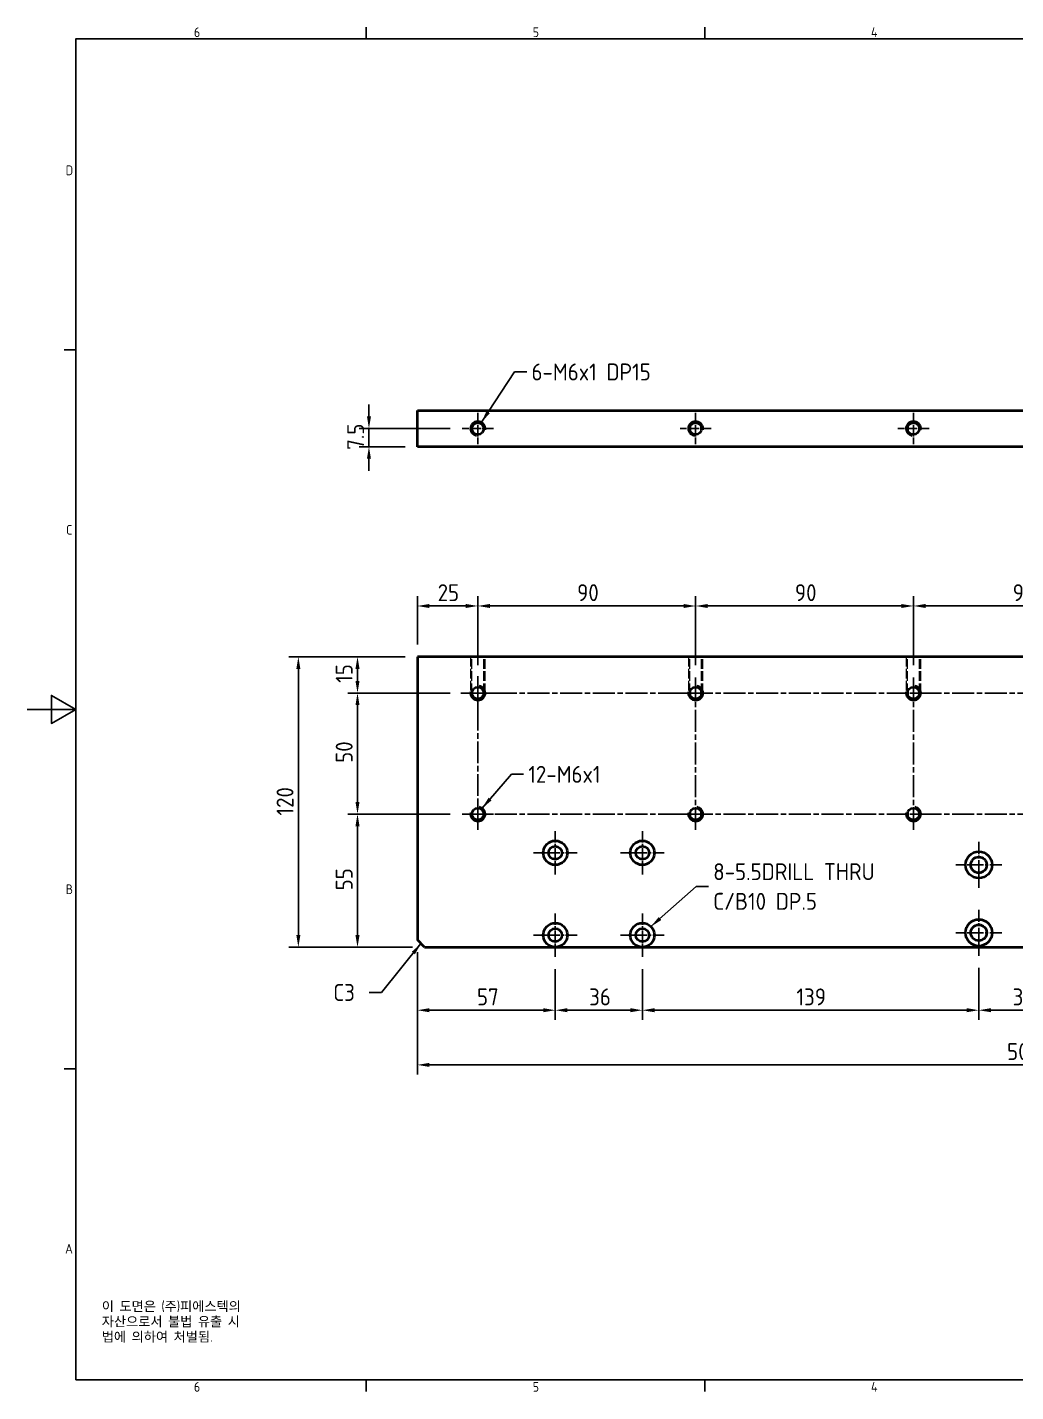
# Model space of a CAD drawing. Header units: millimetres. Extents: x 0 to 840, y 0 to 594.
# Drawn here: x 0 to 408, y 15 to 579 of the extents above; entities that cross this region are included whole.
import ezdxf

# ---------------------------------------------------------------- set-up
doc = ezdxf.new("R2010")
doc.units = ezdxf.units.MM
doc.header["$LTSCALE"] = 2
doc.linetypes.add('CHAIN', pattern=[0.3543, 0.2362, -0.0295, 0.0591, -0.0295])
doc.linetypes.add('DASHED', pattern=[0.2067, 0.1654, -0.0413])
doc.layers.get('0').update_dxf_attribs({"color": 3, "lineweight": 25})
for name, color, linetype, lineweight in [('가려진 것(ISO)', 2, 'DASHED', 18), ('가시적인 것(ISO)', 3, 'Continuous', 40), ('가시적인 좁은 것(ISO)', 3, 'Continuous', 35), ('경계(ISO)', 7, 'Continuous', 25), ('기호(ISO)', 5, 'Continuous', 25), ('중심 표식(ISO)', 1, 'Continuous', 25), ('중심선(ISO)', 1, 'Continuous', 25), ('치수(ISO)', 2, 'Continuous', 25)]:
    doc.layers.add(name, color=color, linetype=linetype, lineweight=lineweight)
doc.styles.add('문자 텍스트_PSTEK_POSCO', font='isocp.shx')
doc.styles.add('치수 텍스트_PSTEK_POSCO', font='isocp.shx')
doc.dimstyles.new('치수_PSTEK_POSCO', dxfattribs={"dimscale": 2, "dimtxt": 3.5, "dimasz": 2.5, "dimexe": 2, "dimexo": 2.5, "dimgap": 1, "dimtad": 1, "dimrnd": 1e-08, "dimdsep": 46, "dimtxsty": '치수 텍스트_PSTEK_POSCO', "dimcen": 0.09, "dimdle": 10, "dimclrd": 7, "dimclre": 7, "dimclrt": 2, "dimadec": 1, "dimazin": 2, "dimtfac": 1, "dimtmove": 0, "dimatfit": 3, "dimfxl": 0, "dimtolj": 1, "dimlwd": -1, "dimlwe": -1, "dimarcsym": 0})
doc.dimstyles.new('치수_PSTEK_POSCO$7', dxfattribs={"dimscale": 2, "dimtxt": 3.5, "dimasz": 2.5, "dimexe": 2, "dimexo": 2.5, "dimgap": 1, "dimtad": 1, "dimrnd": 1e-08, "dimdsep": 46, "dimtxsty": '치수 텍스트_PSTEK_POSCO', "dimcen": 0.09, "dimdle": 10, "dimclrd": 7, "dimclre": 7, "dimclrt": 2, "dimadec": 1, "dimazin": 2, "dimtfac": 1, "dimtmove": 0, "dimatfit": 3, "dimfxl": 0, "dimtolj": 1, "dimlwd": -1, "dimlwe": -1, "dimarcsym": 0})

# ---------------------------------------------------------------- blocks, each defined once
blk = doc.blocks.new('경계 Default Border')
at = {"layer": '경계(ISO)'}
for p, q in [((70, 287), (70, 289.4)), ((140, 287), (140, 289.4)), ((10, 222.75), (7.6, 222.75)), ((10, 74.25), (7.6, 74.25)), ((70, 10), (70, 7.6)), ((140, 10), (140, 7.6))]:
    blk.add_line(p, q, dxfattribs=at)
at = {"layer": '경계(ISO)', "flags": 128}
for points in [[(10, 10), (10, 287), (410, 287), (410, 10), (10, 10)], [(0, 148.5), (10, 148.5), (5, 151.39), (5, 145.61), (10, 148.5)]]:
    blk.add_lwpolyline(points, dxfattribs=at)
at = {"layer": '경계(ISO)', "color": 2, "char_height": 2, "attachment_point": 7, "style": '문자 텍스트_PSTEK_POSCO'}
for s, insert in [('6', (34.43, 287.38)), ('5', (104.43, 287.38)), ('4', (174.32, 287.4)), ('D', (7.92, 258.86)), ('C', (8.03, 184.61)), ('B', (7.92, 110.36)), ('A', (7.81, 36.12)), ('6', (34.43, 7.58)), ('5', (104.43, 7.58)), ('4', (174.32, 7.6))]:
    blk.add_mtext(s, dxfattribs=dict(at, insert=insert))
blk = doc.blocks.new('*D22')
at = {"layer": 'Defpoints', "color": 0, "transparency": 16777216}
for p in [(141.19, 413.05), (179.73, 413.05), (161.19, 405.55)]:
    blk.add_point(p, dxfattribs=at)
at = {"layer": '치수(ISO)', "color": 7, "transparency": 16777216}
for p, q in [((141.19, 418.05), (141.19, 423.05)), ((174.73, 413.05), (137.19, 413.05)), ((141.19, 405.55), (141.19, 413.05)), ((156.19, 405.55), (137.19, 405.55)), ((141.19, 400.55), (141.19, 395.55))]:
    blk.add_line(p, q, dxfattribs=at)
for points in [[(140.36, 418.05), (142.02, 418.05), (141.19, 413.05)], [(140.36, 400.55), (142.02, 400.55), (141.19, 405.55)]]:
    blk.add_solid(points, dxfattribs=at)
at = {"layer": '치수(ISO)', "color": 2, "transparency": 16777216, "insert": (135.69, 404.25), "char_height": 7, "attachment_point": 4, "rotation": 90, "style": '치수 텍스트_PSTEK_POSCO'}
blk.add_mtext('\\A1;7.5', dxfattribs=at)
blk = doc.blocks.new('*D23')
at = {"layer": 'Defpoints', "color": 0, "transparency": 16777216}
for p in [(186.19, 339.75), (161.19, 318.78), (186.19, 310.24)]:
    blk.add_point(p, dxfattribs=at)
at = {"layer": '치수(ISO)', "color": 7, "transparency": 16777216}
for p, q in [((161.19, 323.78), (161.19, 343.75)), ((166.19, 339.75), (181.19, 339.75)), ((186.19, 315.24), (186.19, 343.75))]:
    blk.add_line(p, q, dxfattribs=at)
for points in [[(166.19, 340.58), (166.19, 338.92), (161.19, 339.75)], [(181.19, 340.58), (181.19, 338.92), (186.19, 339.75)]]:
    blk.add_solid(points, dxfattribs=at)
at = {"layer": '치수(ISO)', "color": 2, "transparency": 16777216, "insert": (169.59, 345.25), "char_height": 7, "attachment_point": 4, "style": '치수 텍스트_PSTEK_POSCO'}
blk.add_mtext('\\A1;25', dxfattribs=at)
blk = doc.blocks.new('*D24')
at = {"layer": 'Defpoints', "color": 0, "transparency": 16777216}
for p in [(276.19, 339.75), (186.19, 310.24), (276.19, 310.24)]:
    blk.add_point(p, dxfattribs=at)
at = {"layer": '치수(ISO)', "color": 7, "transparency": 16777216}
for p, q in [((186.19, 315.24), (186.19, 343.75)), ((191.19, 339.75), (271.19, 339.75)), ((276.19, 315.24), (276.19, 343.75))]:
    blk.add_line(p, q, dxfattribs=at)
for points in [[(191.19, 340.58), (191.19, 338.92), (186.19, 339.75)], [(271.19, 340.58), (271.19, 338.92), (276.19, 339.75)]]:
    blk.add_solid(points, dxfattribs=at)
at = {"layer": '치수(ISO)', "color": 2, "transparency": 16777216, "insert": (227.21, 345.25), "char_height": 7, "attachment_point": 4, "style": '치수 텍스트_PSTEK_POSCO'}
blk.add_mtext('\\A1;90', dxfattribs=at)
blk = doc.blocks.new('*D25')
at = {"layer": 'Defpoints', "color": 0, "transparency": 16777216}
for p in [(366.19, 339.75), (276.19, 310.24), (366.19, 310.24)]:
    blk.add_point(p, dxfattribs=at)
at = {"layer": '치수(ISO)', "color": 7, "transparency": 16777216}
for p, q in [((276.19, 315.24), (276.19, 343.75)), ((281.19, 339.75), (361.19, 339.75)), ((366.19, 315.24), (366.19, 343.75))]:
    blk.add_line(p, q, dxfattribs=at)
for points in [[(281.19, 340.58), (281.19, 338.92), (276.19, 339.75)], [(361.19, 340.58), (361.19, 338.92), (366.19, 339.75)]]:
    blk.add_solid(points, dxfattribs=at)
at = {"layer": '치수(ISO)', "color": 2, "transparency": 16777216, "insert": (317.21, 345.25), "char_height": 7, "attachment_point": 4, "style": '치수 텍스트_PSTEK_POSCO'}
blk.add_mtext('\\A1;90', dxfattribs=at)
blk = doc.blocks.new('*D26')
at = {"layer": 'Defpoints', "color": 0, "transparency": 16777216}
for p in [(456.19, 339.75), (366.19, 310.24), (456.19, 310.24)]:
    blk.add_point(p, dxfattribs=at)
at = {"layer": '치수(ISO)', "color": 7, "transparency": 16777216}
for p, q in [((366.19, 315.24), (366.19, 343.75)), ((371.19, 339.75), (451.19, 339.75)), ((456.19, 315.24), (456.19, 343.75))]:
    blk.add_line(p, q, dxfattribs=at)
for points in [[(371.19, 340.58), (371.19, 338.92), (366.19, 339.75)], [(451.19, 340.58), (451.19, 338.92), (456.19, 339.75)]]:
    blk.add_solid(points, dxfattribs=at)
at = {"layer": '치수(ISO)', "color": 2, "transparency": 16777216, "insert": (407.21, 345.25), "char_height": 7, "attachment_point": 4, "style": '치수 텍스트_PSTEK_POSCO'}
blk.add_mtext('\\A1;90', dxfattribs=at)
blk = doc.blocks.new('*D30')
at = {"layer": 'Defpoints', "color": 0, "transparency": 16777216}
for p in [(136.46, 253.78), (179.73, 253.78), (164.19, 198.78)]:
    blk.add_point(p, dxfattribs=at)
at = {"layer": '치수(ISO)', "color": 7, "transparency": 16777216}
for p, q in [((174.73, 253.78), (132.46, 253.78)), ((136.46, 203.78), (136.46, 248.78)), ((159.19, 198.78), (132.46, 198.78))]:
    blk.add_line(p, q, dxfattribs=at)
for points in [[(135.62, 248.78), (137.29, 248.78), (136.46, 253.78)], [(135.62, 203.78), (137.29, 203.78), (136.46, 198.78)]]:
    blk.add_solid(points, dxfattribs=at)
at = {"layer": '치수(ISO)', "color": 2, "transparency": 16777216, "insert": (130.96, 222.27), "char_height": 7, "attachment_point": 4, "rotation": 90, "style": '치수 텍스트_PSTEK_POSCO'}
blk.add_mtext('\\A1;55', dxfattribs=at)
blk = doc.blocks.new('*D31')
at = {"layer": 'Defpoints', "color": 0, "transparency": 16777216}
for p in [(136.46, 303.78), (179.73, 303.78), (179.73, 253.78)]:
    blk.add_point(p, dxfattribs=at)
at = {"layer": '치수(ISO)', "color": 7, "transparency": 16777216}
for p, q in [((174.73, 303.78), (132.46, 303.78)), ((136.46, 258.78), (136.46, 298.78)), ((174.73, 253.78), (132.46, 253.78))]:
    blk.add_line(p, q, dxfattribs=at)
for points in [[(135.62, 298.78), (137.29, 298.78), (136.46, 303.78)], [(135.62, 258.78), (137.29, 258.78), (136.46, 253.78)]]:
    blk.add_solid(points, dxfattribs=at)
at = {"layer": '치수(ISO)', "color": 2, "transparency": 16777216, "insert": (130.96, 274.95), "char_height": 7, "attachment_point": 4, "rotation": 90, "style": '치수 텍스트_PSTEK_POSCO'}
blk.add_mtext('\\A1;50', dxfattribs=at)
blk = doc.blocks.new('*D32')
at = {"layer": 'Defpoints', "color": 0, "transparency": 16777216}
for p in [(136.46, 318.78), (161.19, 318.78), (179.73, 303.78)]:
    blk.add_point(p, dxfattribs=at)
at = {"layer": '치수(ISO)', "color": 7, "transparency": 16777216}
for p, q in [((156.19, 318.78), (132.46, 318.78)), ((136.46, 308.78), (136.46, 313.78)), ((174.73, 303.78), (132.46, 303.78))]:
    blk.add_line(p, q, dxfattribs=at)
for points in [[(135.62, 313.78), (137.29, 313.78), (136.46, 318.78)], [(135.62, 308.78), (137.29, 308.78), (136.46, 303.78)]]:
    blk.add_solid(points, dxfattribs=at)
at = {"layer": '치수(ISO)', "color": 2, "transparency": 16777216, "insert": (130.96, 308.01), "char_height": 7, "attachment_point": 4, "rotation": 90, "style": '치수 텍스트_PSTEK_POSCO'}
blk.add_mtext('\\A1;15', dxfattribs=at)
blk = doc.blocks.new('*D33')
at = {"layer": 'Defpoints', "color": 0, "transparency": 16777216}
for p in [(161.19, 201.78), (218.19, 194.78), (218.19, 172.76)]:
    blk.add_point(p, dxfattribs=at)
at = {"layer": '치수(ISO)', "color": 7, "transparency": 16777216}
for p, q in [((161.19, 196.78), (161.19, 168.76)), ((218.19, 189.78), (218.19, 168.76)), ((166.19, 172.76), (213.19, 172.76))]:
    blk.add_line(p, q, dxfattribs=at)
for points in [[(166.19, 173.6), (166.19, 171.93), (161.19, 172.76)], [(213.19, 173.6), (213.19, 171.93), (218.19, 172.76)]]:
    blk.add_solid(points, dxfattribs=at)
at = {"layer": '치수(ISO)', "color": 2, "transparency": 16777216, "insert": (185.82, 178.26), "char_height": 7, "attachment_point": 4, "style": '치수 텍스트_PSTEK_POSCO'}
blk.add_mtext('\\A1;57', dxfattribs=at)
blk = doc.blocks.new('*D34')
at = {"layer": 'Defpoints', "color": 0, "transparency": 16777216}
for p in [(218.19, 194.78), (254.19, 194.78), (254.19, 172.76)]:
    blk.add_point(p, dxfattribs=at)
at = {"layer": '치수(ISO)', "color": 7, "transparency": 16777216}
for p, q in [((218.19, 189.78), (218.19, 168.76)), ((254.19, 189.78), (254.19, 168.76)), ((223.19, 172.76), (249.19, 172.76))]:
    blk.add_line(p, q, dxfattribs=at)
for points in [[(223.19, 173.6), (223.19, 171.93), (218.19, 172.76)], [(249.19, 173.6), (249.19, 171.93), (254.19, 172.76)]]:
    blk.add_solid(points, dxfattribs=at)
at = {"layer": '치수(ISO)', "color": 2, "transparency": 16777216, "insert": (232.19, 178.26), "char_height": 7, "attachment_point": 4, "style": '치수 텍스트_PSTEK_POSCO'}
blk.add_mtext('\\A1;36', dxfattribs=at)
blk = doc.blocks.new('*D35')
at = {"layer": 'Defpoints', "color": 0, "transparency": 16777216}
for p in [(254.19, 194.78), (393.19, 195.28), (393.19, 172.76)]:
    blk.add_point(p, dxfattribs=at)
at = {"layer": '치수(ISO)', "color": 7, "transparency": 16777216}
for p, q in [((254.19, 189.78), (254.19, 168.76)), ((393.19, 190.28), (393.19, 168.76)), ((259.19, 172.76), (388.19, 172.76))]:
    blk.add_line(p, q, dxfattribs=at)
for points in [[(259.19, 173.6), (259.19, 171.93), (254.19, 172.76)], [(388.19, 173.6), (388.19, 171.93), (393.19, 172.76)]]:
    blk.add_solid(points, dxfattribs=at)
at = {"layer": '치수(ISO)', "color": 2, "transparency": 16777216, "insert": (317.86, 178.26), "char_height": 7, "attachment_point": 4, "style": '치수 텍스트_PSTEK_POSCO'}
blk.add_mtext('\\A1;139', dxfattribs=at)
blk = doc.blocks.new('*D36')
at = {"layer": 'Defpoints', "color": 0, "transparency": 16777216}
for p in [(393.19, 195.28), (429.19, 195.28), (429.19, 172.76)]:
    blk.add_point(p, dxfattribs=at)
at = {"layer": '치수(ISO)', "color": 7, "transparency": 16777216}
for p, q in [((393.19, 190.28), (393.19, 168.76)), ((429.19, 190.28), (429.19, 168.76)), ((398.19, 172.76), (424.19, 172.76))]:
    blk.add_line(p, q, dxfattribs=at)
for points in [[(398.19, 173.6), (398.19, 171.93), (393.19, 172.76)], [(424.19, 173.6), (424.19, 171.93), (429.19, 172.76)]]:
    blk.add_solid(points, dxfattribs=at)
at = {"layer": '치수(ISO)', "color": 2, "transparency": 16777216, "insert": (407.19, 178.26), "char_height": 7, "attachment_point": 4, "style": '치수 텍스트_PSTEK_POSCO'}
blk.add_mtext('\\A1;36', dxfattribs=at)
blk = doc.blocks.new('*D43')
at = {"layer": 'Defpoints', "color": 0, "transparency": 16777216}
for p in [(112.02, 318.78), (161.19, 318.78), (164.19, 198.78)]:
    blk.add_point(p, dxfattribs=at)
at = {"layer": '치수(ISO)', "color": 7, "transparency": 16777216}
for p, q in [((156.19, 318.78), (108.02, 318.78)), ((112.02, 203.78), (112.02, 313.78)), ((159.19, 198.78), (108.02, 198.78))]:
    blk.add_line(p, q, dxfattribs=at)
for points in [[(111.19, 313.78), (112.85, 313.78), (112.02, 318.78)], [(111.19, 203.78), (112.85, 203.78), (112.02, 198.78)]]:
    blk.add_solid(points, dxfattribs=at)
at = {"layer": '치수(ISO)', "color": 2, "transparency": 16777216, "insert": (106.52, 253.18), "char_height": 7, "attachment_point": 4, "rotation": 90, "style": '치수 텍스트_PSTEK_POSCO'}
blk.add_mtext('\\A1;120', dxfattribs=at)
blk = doc.blocks.new('*D44')
at = {"layer": 'Defpoints', "color": 0, "transparency": 16777216}
for p in [(161.19, 201.78), (661.19, 201.78), (661.19, 150.17)]:
    blk.add_point(p, dxfattribs=at)
at = {"layer": '치수(ISO)', "color": 7, "transparency": 16777216}
for p, q in [((161.19, 196.78), (161.19, 146.17)), ((661.19, 196.78), (661.19, 146.17)), ((166.19, 150.17), (656.19, 150.17))]:
    blk.add_line(p, q, dxfattribs=at)
for points in [[(166.19, 151.01), (166.19, 149.34), (161.19, 150.17)], [(656.19, 151.01), (656.19, 149.34), (661.19, 150.17)]]:
    blk.add_solid(points, dxfattribs=at)
at = {"layer": '치수(ISO)', "color": 2, "transparency": 16777216, "insert": (404.89, 155.67), "char_height": 7, "attachment_point": 4, "style": '치수 텍스트_PSTEK_POSCO'}
blk.add_mtext('\\A1;500', dxfattribs=at)

msp = doc.modelspace()

# ---------------------------------------------------------------- linework, layer by layer
at = {"layer": '가려진 것(ISO)', "ltscale": 12.094824}
for p, q in [((183.192, 318.78), (183.192, 303.78)), ((183.733, 303.78), (183.733, 318.78)), ((188.65, 303.78), (188.65, 318.78)), ((189.192, 303.78), (189.192, 318.78)), ((273.192, 318.78), (273.192, 303.78)), ((273.733, 303.78), (273.733, 318.78)), ((278.65, 303.78), (278.65, 318.78)), ((279.192, 303.78), (279.192, 318.78)), ((363.192, 318.78), (363.192, 303.78)), ((363.733, 303.78), (363.733, 318.78)), ((368.65, 303.78), (368.65, 318.78)), ((369.192, 303.78), (369.192, 318.78))]:
    msp.add_line(p, q, dxfattribs=at)
at = {"layer": '가려진 것(ISO)', "ltscale": 1.743436}
for p, q in [((183.733, 303.78), (183.192, 303.78)), ((189.192, 303.78), (188.65, 303.78)), ((273.733, 303.78), (273.192, 303.78)), ((279.192, 303.78), (278.65, 303.78)), ((363.733, 303.78), (363.192, 303.78)), ((369.192, 303.78), (368.65, 303.78))]:
    msp.add_line(p, q, dxfattribs=at)
at = {"layer": '가시적인 것(ISO)'}
for p, q in [((161.192, 405.549), (161.192, 420.549)), ((161.192, 420.549), (661.192, 420.549)), ((661.192, 405.549), (161.192, 405.549)), ((661.192, 318.78), (161.192, 318.78)), ((161.192, 318.78), (161.192, 201.78)), ((164.192, 198.78), (161.192, 201.78)), ((164.192, 198.78), (218.192, 198.78)), ((218.192, 198.78), (254.192, 198.78)), ((254.192, 198.78), (568.192, 198.78))]:
    msp.add_line(p, q, dxfattribs=at)
for centre, radius in [((186.192, 413.049), 2.458), ((276.192, 413.049), 2.458), ((366.192, 413.049), 2.458), ((186.192, 303.78), 2.458), ((276.192, 303.78), 2.458), ((366.192, 303.78), 2.458), ((186.192, 253.78), 2.458), ((276.192, 253.78), 2.458), ((366.192, 253.78), 2.458), ((218.192, 237.78), 5), ((254.192, 237.78), 5), ((218.192, 237.78), 2.75), ((254.192, 237.78), 2.75), ((393.192, 232.78), 5.5), ((393.192, 232.78), 3.3), ((218.192, 203.78), 5), ((254.192, 203.78), 5), ((393.192, 204.78), 5.5), ((218.192, 203.78), 2.75), ((254.192, 203.78), 2.75), ((393.192, 204.78), 3.3)]:
    msp.add_circle(centre, radius, dxfattribs=at)
at = {"layer": '가시적인 좁은 것(ISO)'}
for centre, start, end in [((186.192, 413.049), 350, 260), ((276.192, 413.049), 350, 260), ((366.192, 413.049), 350, 260), ((186.192, 303.78), 170, 80), ((276.192, 303.78), 170, 80), ((366.192, 303.78), 170, 80), ((186.192, 253.78), 170, 80), ((276.192, 253.78), 170, 80), ((366.192, 253.78), 170, 80)]:
    msp.add_arc(centre, 3, start, end, dxfattribs=at)
at = {"layer": '중심 표식(ISO)', "linetype": 'CHAIN', "ltscale": 7.176633}
for p, q in [((186.192, 419.507), (186.192, 406.59)), ((276.192, 419.507), (276.192, 406.59)), ((366.192, 419.507), (366.192, 406.59)), ((192.65, 413.049), (179.733, 413.049)), ((282.65, 413.049), (269.733, 413.049)), ((372.65, 413.049), (359.733, 413.049)), ((186.192, 310.239), (186.192, 297.322)), ((269.733, 303.78), (282.65, 303.78)), ((359.733, 303.78), (372.65, 303.78)), ((186.192, 260.239), (186.192, 247.322)), ((192.65, 253.78), (179.733, 253.78)), ((269.733, 253.78), (282.65, 253.78)), ((359.733, 253.78), (372.65, 253.78))]:
    msp.add_line(p, q, dxfattribs=at)
at = {"layer": '중심 표식(ISO)', "linetype": 'CHAIN', "ltscale": 7.778352}
msp.add_line((193.192, 303.78), (179.192, 303.78), dxfattribs=at)
at = {"layer": '중심 표식(ISO)', "linetype": 'CHAIN', "ltscale": 10.000767}
for p, q in [((218.192, 246.78), (218.192, 228.78)), ((254.192, 246.78), (254.192, 228.78)), ((227.192, 237.78), (209.192, 237.78)), ((263.192, 237.78), (245.192, 237.78)), ((218.192, 212.78), (218.192, 194.78)), ((254.192, 212.78), (254.192, 194.78)), ((227.192, 203.78), (209.192, 203.78)), ((263.192, 203.78), (245.192, 203.78))]:
    msp.add_line(p, q, dxfattribs=at)
at = {"layer": '중심 표식(ISO)', "linetype": 'CHAIN', "ltscale": 10.556371}
for p, q in [((393.192, 242.28), (393.192, 223.28)), ((402.692, 232.78), (383.692, 232.78)), ((393.192, 214.28), (393.192, 195.28)), ((402.692, 204.78), (383.692, 204.78))]:
    msp.add_line(p, q, dxfattribs=at)
at = {"layer": '중심선(ISO)', "linetype": 'CHAIN', "ltscale": 19.051651}
for p, q in [((186.192, 310.78), (186.192, 247.322)), ((276.192, 247.322), (276.192, 310.239)), ((366.192, 247.322), (366.192, 310.239)), ((179.733, 303.78), (642.65, 303.78)), ((179.733, 253.78), (642.65, 253.78))]:
    msp.add_line(p, q, dxfattribs=at)

# ---------------------------------------------------------------- block references
at = {"xscale": 2, "yscale": 2, "zscale": 2}
msp.add_blockref('경계 Default Border', (0, 0), dxfattribs=at)

# ---------------------------------------------------------------- texts
at = {"layer": '기호(ISO)', "color": 2, "char_height": 7, "attachment_point": 4, "style": '치수 텍스트_PSTEK_POSCO'}
for s, insert, width, line_spacing_factor in [('{6-M6x1 DP15}', (208.37, 436.431), 58.15264, 0.6125), ('{12-M6x1}', (207.038, 270.205), 36.93422, 0.6125), ('{8-5.5DRILL THRU \\PC/B10 DP.5}', (283.445, 223.858), 81.72212, 1.05)]:
    msp.add_mtext(s, dxfattribs=dict(at, insert=insert, width=width, line_spacing_factor=line_spacing_factor))
at = {"layer": '기호(ISO)', "color": 2, "insert": (126.438, 180.097), "char_height": 7, "attachment_point": 4, "style": '치수 텍스트_PSTEK_POSCO'}
msp.add_mtext('{C3}', dxfattribs=at)
at = {"layer": '기호(ISO)', "color": 7, "insert": (30.789, 52.457), "char_height": 4, "width": 102.48028, "attachment_point": 1, "line_spacing_factor": 0.944221, "style": '문자 텍스트_PSTEK_POSCO'}
msp.add_mtext('{이 도면은 (주)피에스텍의\\P자산으로서 불법 유출 시 \\P법에 의하여 처벌됨.}', dxfattribs=at)

# ---------------------------------------------------------------- dimensions: what is measured, and where the dimension line sits
at = {"layer": '치수(ISO)', "color": 7}
for base, p1, p2, angle, override, picture, middle in [((141.192, 413.049), (161.192, 405.549), (179.733, 413.049), 90, {"dimdec": 2, "dimtp": 0, "dimtm": 0, "dimtdec": 2, "dimtofl": 1, "dimatfit": 1}, '*D22', (141.192, 409.299)), ((186.192, 339.749), (161.192, 318.78), (186.192, 310.239), 180, {"dimdec": 2, "dimtp": 0, "dimtm": 0, "dimtdec": 2, "dimtofl": 0, "dimatfit": 1}, '*D23', (173.672, 339.749)), ((276.192, 339.749), (186.192, 310.239), (276.192, 310.239), 180, {"dimdec": 2, "dimtp": 0, "dimtm": 0, "dimtdec": 2, "dimtofl": 0, "dimatfit": 1}, '*D24', (231.212, 339.749)), ((366.192, 339.749), (276.192, 310.239), (366.192, 310.239), 180, {"dimdec": 2, "dimtp": 0, "dimtm": 0, "dimtdec": 2, "dimtofl": 0, "dimatfit": 1}, '*D25', (321.212, 339.749)), ((456.192, 339.749), (366.192, 310.239), (456.192, 310.239), 180, {"dimdec": 2, "dimtp": 0, "dimtm": 0, "dimtdec": 2, "dimtofl": 0, "dimatfit": 1}, '*D26', (411.212, 339.749)), ((112.022, 318.78), (164.192, 198.78), (161.192, 318.78), 270, {"dimdec": 2, "dimtp": 0, "dimtm": 0, "dimtdec": 2, "dimtofl": 0, "dimatfit": 1}, '*D43', (112.022, 258.78)), ((136.455, 318.78), (179.733, 303.78), (161.192, 318.78), 90, {"dimdec": 2, "dimtp": 0, "dimtm": 0, "dimtdec": 2, "dimtofl": 0, "dimatfit": 1}, '*D32', (136.455, 311.3)), ((136.455, 303.78), (179.733, 253.78), (179.733, 303.78), 90, {"dimdec": 2, "dimtp": 0, "dimtm": 0, "dimtdec": 2, "dimtofl": 0, "dimatfit": 1}, '*D31', (136.455, 278.8)), ((136.455, 253.78), (164.192, 198.78), (179.733, 253.78), 90, {"dimdec": 2, "dimtp": 0, "dimtm": 0, "dimtdec": 2, "dimtofl": 0, "dimatfit": 1}, '*D30', (136.455, 226.26)), ((218.192, 172.762), (161.192, 201.78), (218.192, 194.78), 180, {"dimdec": 2, "dimtp": 0, "dimtm": 0, "dimtdec": 2, "dimtofl": 0, "dimatfit": 1}, '*D33', (189.672, 172.762)), ((661.192, 150.172), (161.192, 201.78), (661.192, 201.78), 180, {"dimdec": 2, "dimtp": 0, "dimtm": 0, "dimtdec": 2, "dimtofl": 0, "dimatfit": 1}, '*D44', (411.192, 150.172)), ((254.192, 172.762), (218.192, 194.78), (254.192, 194.78), 180, {"dimdec": 2, "dimtp": 0, "dimtm": 0, "dimtdec": 2, "dimtofl": 0, "dimatfit": 1}, '*D34', (236.212, 172.762)), ((393.192, 172.762), (254.192, 194.78), (393.192, 195.28), 180, {"dimdec": 2, "dimtp": 0, "dimtm": 0, "dimtdec": 2, "dimtofl": 0, "dimatfit": 1}, '*D35', (323.712, 172.762)), ((429.192, 172.762), (393.192, 195.28), (429.192, 195.28), 180, {"dimdec": 2, "dimtp": 0, "dimtm": 0, "dimtdec": 2, "dimtofl": 0, "dimatfit": 1}, '*D36', (411.212, 172.762))]:
    dim = msp.add_linear_dim(base=base, p1=p1, p2=p2, angle=angle, dimstyle='치수_PSTEK_POSCO', override=override, dxfattribs=at)
    dim.commit()
    dim.dimension.update_dxf_attribs({"geometry": picture, "text_midpoint": middle, "dimtype": 160})

# ---------------------------------------------------------------- leaders
at = {"layer": '기호(ISO)', "color": 7, "annotation_type": 0, "has_hookline": 1}
for points, hookline_direction, text_width in [([(187.692, 415.647), (201.37, 436.431), (206.37, 436.431)], 0, 50.409), ([(187.96, 256.204), (200.038, 270.205), (205.038, 270.205)], 0, 30.8), ([(257.727, 207.316), (276.445, 223.858), (281.445, 223.858)], 0, 67.9), ([(162.692, 200.28), (146.335, 180.097), (141.335, 180.097)], 1, 8.316)]:
    msp.add_leader(points, dimstyle='치수_PSTEK_POSCO$7', override={"dimtad": 0}, dxfattribs=dict(at, hookline_direction=hookline_direction, text_width=text_width))

doc.saveas('drawing.dxf')
